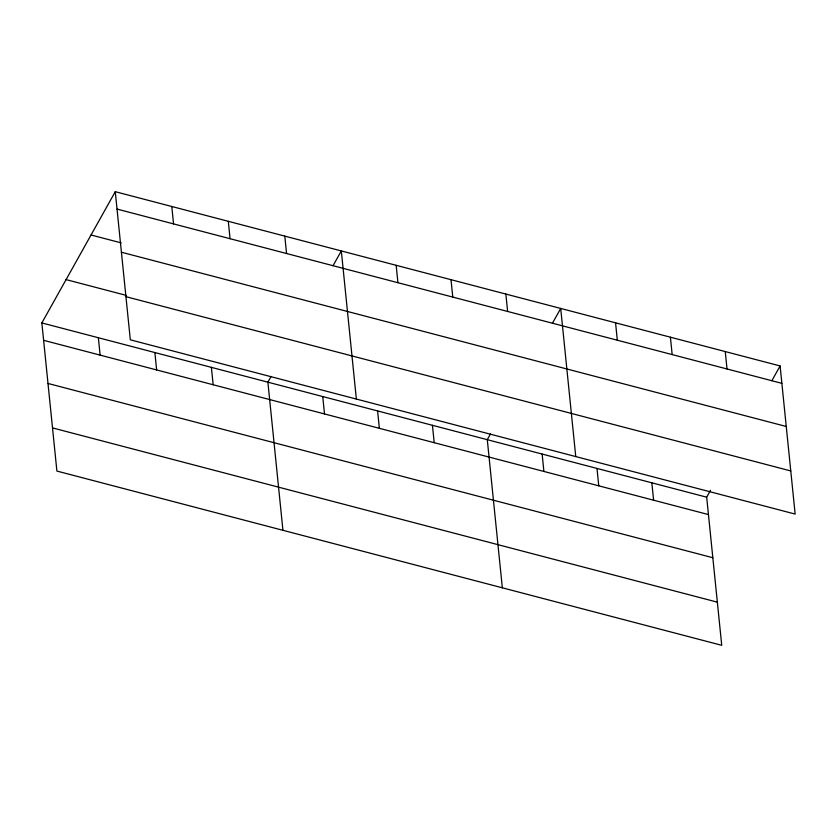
<?xml version="1.0" encoding="UTF-8"?>
<svg xmlns="http://www.w3.org/2000/svg" width="837" height="837" viewBox="0 0 837 837"><rect width="100%" height="100%" fill="white"/><g stroke="black" fill="none" stroke-linecap="round" stroke-linejoin="round"><path stroke-width="1.26" d="M710.508 490.346L706.679 497.188L721.735 645.317L56.895 471.053L41.85 322.925L115.265 191.683L780.105 365.947L795.15 514.075L130.321 339.812L115.265 191.683M271.083 376.472L267.892 382.174L282.937 530.302M333.021 265.748L341.318 250.933L356.363 399.061M490.472 433.984L487.291 439.676L502.336 587.804M552.42 323.26L560.706 308.445L575.751 456.573M771.819 380.762L780.105 365.947M117.034 209.083L781.873 383.346M91.045 234.988L121.177 242.887M121.417 252.219L786.257 426.483M66.081 279.61L126.356 295.409M125.937 296.675L790.766 470.938M41.85 322.925L706.679 497.188M43.618 340.314L708.447 514.577M48.002 383.461L712.831 557.724M52.511 427.906L717.351 602.169M725.25 351.571L727.018 368.971M670.406 337.196L672.174 354.585M651.835 482.813L653.603 500.202M615.561 322.82L617.319 340.209M596.99 468.438L598.758 485.826M542.135 454.052L543.904 471.451M505.862 294.059L507.63 311.458M451.007 279.684L452.775 297.083M432.436 425.301L434.204 442.7M396.163 265.308L397.931 282.707M377.592 410.925L379.36 428.324M322.747 396.55L324.505 413.949M284.8 236.118L286.568 253.517M228.292 221.313L230.06 238.702M211.384 367.359L213.153 384.758M171.784 206.498L173.552 223.887M154.876 352.544L156.634 369.944M98.358 337.729L100.126 355.129"/></g></svg>
